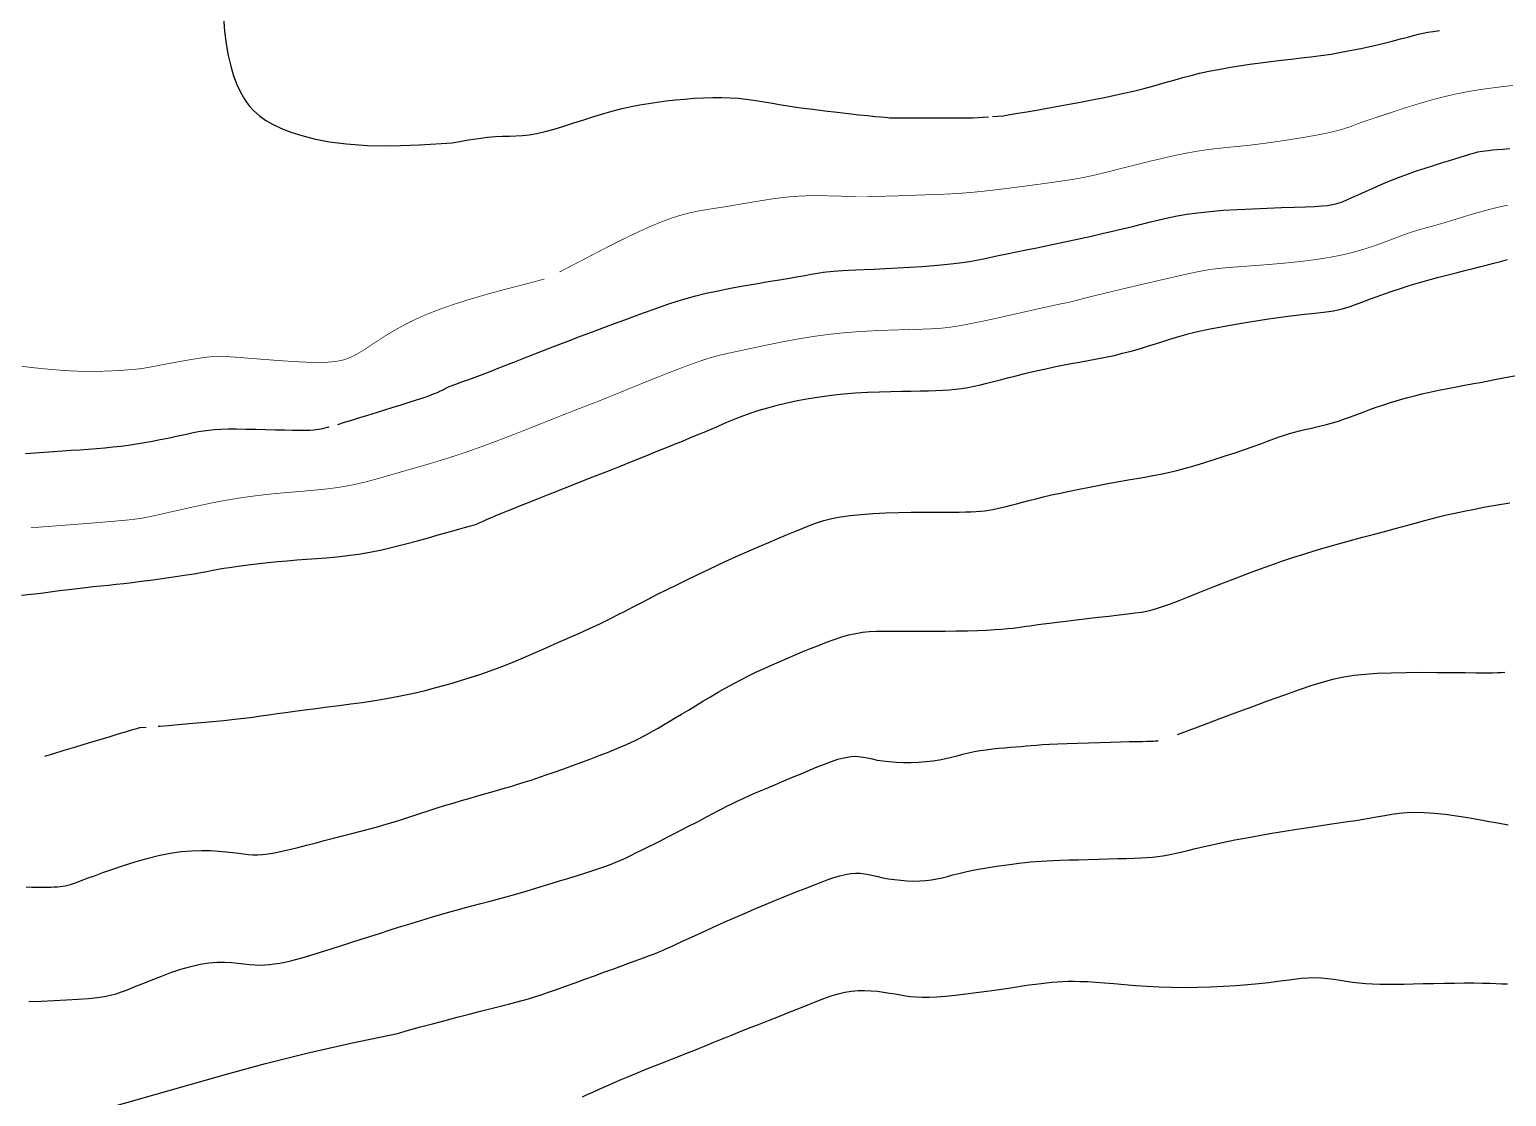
# Model space of a CAD drawing. Header units: millimetres. Extents: x 2235526 to 2245569, y 371981 to 382303.
# Drawn here: x 2243974.1 to 2244313.9, y 378288.2 to 378533.8 of the extents above; entities that cross this region are included whole.
import ezdxf

# ---------------------------------------------------------------- set-up
doc = ezdxf.new("R2010")
doc.units = ezdxf.units.MM
doc.linetypes.add('CONTI', pattern=[0])
for name, color, linetype, transparency in [('189', 10, 'CONTI', 0.7), ('191', 10, 'CONTI', 0.7), ('193', 10, 'CONTI', 0.7), ('195', 10, 'CONTI', 0.7), ('197', 10, 'CONTI', 0.7), ('199', 10, 'CONTI', 0.7), ('200', 10, 'CONTI', 0.7), ('201', 10, 'CONTI', 0.7), ('202', 10, 'CONTI', 0.7), ('203', 10, 'CONTI', 0.7)]:
    doc.layers.add(name, color=color, linetype=linetype, transparency=transparency)

msp = doc.modelspace()

# ---------------------------------------------------------------- linework, layer by layer
at = {"layer": '189', "elevation": 189}
msp.add_lwpolyline([(2244101.31, 378288.13), (2244102.41, 378288.63), (2244103.69, 378289.21), (2244105.13, 378289.86), (2244106.72, 378290.56), (2244108.43, 378291.31), (2244110.24, 378292.09), (2244112.14, 378292.89), (2244114.11, 378293.71), (2244116.11, 378294.52), (2244118.12, 378295.33), (2244120.1, 378296.11), (2244122.01, 378296.86), (2244123.82, 378297.57), (2244125.48, 378298.22), (2244126.96, 378298.81), (2244128.24, 378299.32), (2244129.38, 378299.79), (2244130.45, 378300.23), (2244131.53, 378300.68), (2244132.7, 378301.16), (2244134.03, 378301.7), (2244135.59, 378302.33), (2244137.43, 378303.07), (2244139.52, 378303.89), (2244141.78, 378304.78), (2244144.14, 378305.7), (2244146.52, 378306.64), (2244148.87, 378307.57), (2244151.1, 378308.47), (2244153.16, 378309.3), (2244155.06, 378310.07), (2244156.83, 378310.75), (2244158.51, 378311.34), (2244160.1, 378311.83), (2244161.65, 378312.21), (2244163.18, 378312.47), (2244164.7, 378312.6), (2244166.22, 378312.62), (2244167.72, 378312.55), (2244169.18, 378312.41), (2244170.6, 378312.23), (2244171.96, 378312.01), (2244173.25, 378311.79), (2244174.46, 378311.58), (2244175.64, 378311.39), (2244176.83, 378311.24), (2244178.1, 378311.13), (2244179.48, 378311.07), (2244181.04, 378311.07), (2244182.82, 378311.15), (2244184.86, 378311.31), (2244187.11, 378311.53), (2244189.48, 378311.81), (2244191.91, 378312.12), (2244194.33, 378312.45), (2244196.65, 378312.77), (2244198.82, 378313.09), (2244200.76, 378313.37), (2244202.51, 378313.63), (2244204.08, 378313.86), (2244205.51, 378314.06), (2244206.85, 378314.23), (2244208.1, 378314.38), (2244209.32, 378314.5), (2244210.54, 378314.6), (2244211.77, 378314.67), (2244213.06, 378314.72), (2244214.44, 378314.73), (2244215.93, 378314.7), (2244217.57, 378314.63), (2244219.38, 378314.52), (2244221.4, 378314.36), (2244223.6, 378314.18), (2244225.98, 378313.97), (2244228.51, 378313.77), (2244231.18, 378313.59), (2244233.97, 378313.44), (2244236.86, 378313.35), (2244239.83, 378313.32), (2244242.83, 378313.35), (2244245.84, 378313.43), (2244248.79, 378313.56), (2244251.65, 378313.74), (2244254.36, 378313.95), (2244256.89, 378314.19), (2244259.21, 378314.46), (2244261.31, 378314.73), (2244263.25, 378314.99), (2244265.03, 378315.22), (2244266.7, 378315.4), (2244268.28, 378315.52), (2244269.79, 378315.56), (2244271.27, 378315.51), (2244272.72, 378315.38), (2244274.16, 378315.2), (2244275.6, 378314.98), (2244277.04, 378314.75), (2244278.5, 378314.53), (2244279.98, 378314.35), (2244281.51, 378314.21), (2244283.09, 378314.12), (2244284.74, 378314.07), (2244286.49, 378314.05), (2244288.35, 378314.06), (2244290.33, 378314.08), (2244292.47, 378314.13), (2244294.75, 378314.17), (2244297.14, 378314.22), (2244299.56, 378314.26), (2244301.96, 378314.3), (2244304.27, 378314.32), (2244306.42, 378314.32), (2244308.36, 378314.29), (2244310.04, 378314.25), (2244311.51, 378314.19), (2244312.84, 378314.14), (2244314.11, 378314.13)], dxfattribs=at)
at = {"layer": '191', "elevation": 191}
msp.add_lwpolyline([(2244058.73, 378302.71), (2244061.25, 378303.44), (2244064, 378304.2), (2244066.82, 378304.95), (2244069.68, 378305.71), (2244072.51, 378306.44), (2244075.25, 378307.15), (2244077.86, 378307.82), (2244080.28, 378308.43), (2244082.44, 378308.98), (2244084.31, 378309.46), (2244085.96, 378309.89), (2244087.45, 378310.3), (2244088.87, 378310.71), (2244090.29, 378311.14), (2244091.8, 378311.63), (2244093.48, 378312.19), (2244095.36, 378312.84), (2244097.43, 378313.58), (2244099.62, 378314.36), (2244101.85, 378315.17), (2244104.08, 378315.99), (2244106.24, 378316.78), (2244108.26, 378317.52), (2244110.1, 378318.19), (2244111.75, 378318.79), (2244113.22, 378319.33), (2244114.54, 378319.81), (2244115.7, 378320.24), (2244116.72, 378320.62), (2244117.61, 378320.96), (2244118.39, 378321.27), (2244119.12, 378321.57), (2244119.85, 378321.89), (2244120.66, 378322.25), (2244121.6, 378322.67), (2244122.73, 378323.2), (2244124.13, 378323.84), (2244125.83, 378324.63), (2244127.79, 378325.52), (2244129.95, 378326.51), (2244132.24, 378327.55), (2244134.6, 378328.6), (2244136.97, 378329.65), (2244139.28, 378330.66), (2244141.48, 378331.6), (2244143.57, 378332.48), (2244145.57, 378333.3), (2244147.47, 378334.07), (2244149.3, 378334.81), (2244151.07, 378335.51), (2244152.79, 378336.19), (2244154.46, 378336.85), (2244156.08, 378337.48), (2244157.64, 378338.06), (2244159.13, 378338.57), (2244160.53, 378339), (2244161.85, 378339.33), (2244163.06, 378339.54), (2244164.18, 378339.63), (2244165.21, 378339.6), (2244166.21, 378339.48), (2244167.19, 378339.29), (2244168.2, 378339.06), (2244169.28, 378338.81), (2244170.44, 378338.56), (2244171.73, 378338.33), (2244173.11, 378338.13), (2244174.56, 378337.97), (2244176.04, 378337.86), (2244177.51, 378337.8), (2244178.95, 378337.81), (2244180.33, 378337.89), (2244181.61, 378338.05), (2244182.84, 378338.27), (2244184.04, 378338.55), (2244185.26, 378338.86), (2244186.54, 378339.21), (2244187.91, 378339.56), (2244189.42, 378339.92), (2244191.09, 378340.27), (2244192.87, 378340.61), (2244194.72, 378340.92), (2244196.59, 378341.21), (2244198.42, 378341.48), (2244200.15, 378341.71), (2244201.73, 378341.92), (2244203.13, 378342.08), (2244204.4, 378342.21), (2244205.61, 378342.32), (2244206.83, 378342.4), (2244208.13, 378342.47), (2244209.58, 378342.53), (2244211.25, 378342.59), (2244213.19, 378342.65), (2244215.34, 378342.71), (2244217.62, 378342.77), (2244219.95, 378342.83), (2244222.25, 378342.89), (2244224.45, 378342.95), (2244226.46, 378343), (2244228.22, 378343.05), (2244229.77, 378343.11), (2244231.15, 378343.18), (2244232.43, 378343.28), (2244233.65, 378343.41), (2244234.87, 378343.59), (2244236.14, 378343.81), (2244237.5, 378344.1), (2244238.99, 378344.44), (2244240.61, 378344.83), (2244242.39, 378345.26), (2244244.35, 378345.73), (2244246.5, 378346.22), (2244248.86, 378346.73), (2244251.43, 378347.25), (2244254.18, 378347.77), (2244257.03, 378348.29), (2244259.93, 378348.8), (2244262.82, 378349.28), (2244265.64, 378349.73), (2244268.32, 378350.15), (2244270.83, 378350.53), (2244273.16, 378350.87), (2244275.33, 378351.18), (2244277.35, 378351.47), (2244279.25, 378351.75), (2244281.04, 378352.03), (2244282.73, 378352.32), (2244284.35, 378352.62), (2244285.94, 378352.92), (2244287.54, 378353.19), (2244289.2, 378353.42), (2244290.96, 378353.58), (2244292.87, 378353.65), (2244294.98, 378353.61), (2244297.3, 378353.44), (2244299.8, 378353.17), (2244302.39, 378352.82), (2244305, 378352.41), (2244307.57, 378351.97), (2244310.01, 378351.52), (2244312.27, 378351.1), (2244314.28, 378350.71)], dxfattribs=at)
at = {"layer": '191'}
msp.add_lwpolyline([(2243989.09, 378284.77), (2243995.91, 378286.63), (2244003.22, 378288.71), (2244011.05, 378290.97), (2244019.42, 378293.33), (2244028.35, 378295.75), (2244037.87, 378298.15), (2244047.99, 378300.49), (2244058.73, 378302.71)], dxfattribs=at)
at = {"layer": '193', "elevation": 193}
for points in [[(2244238.21, 378371.55), (2244239.69, 378372.1), (2244241.51, 378372.78), (2244244.4, 378373.86), (2244247.77, 378375.12), (2244251.46, 378376.5), (2244255.32, 378377.92), (2244259.18, 378379.34), (2244262.88, 378380.67), (2244266.26, 378381.86), (2244269.22, 378382.86), (2244271.83, 378383.67), (2244274.22, 378384.32), (2244276.52, 378384.82), (2244278.86, 378385.19), (2244281.37, 378385.46), (2244284.17, 378385.64), (2244287.35, 378385.76), (2244290.81, 378385.82), (2244294.4, 378385.85), (2244297.96, 378385.84), (2244301.35, 378385.81), (2244304.43, 378385.78), (2244307.04, 378385.75), (2244309.14, 378385.74), (2244310.7, 378385.74), (2244311.86, 378385.77), (2244312.75, 378385.83), (2244313.49, 378385.91)], [(2243973.89, 378310.06), (2243976.78, 378310.17), (2243979.72, 378310.3), (2243982.59, 378310.44), (2243985.28, 378310.6), (2243987.65, 378310.78), (2243989.62, 378310.97), (2243991.27, 378311.2), (2243992.68, 378311.48), (2243993.98, 378311.83), (2243995.26, 378312.25), (2243996.63, 378312.77), (2243998.18, 378313.4), (2244000.01, 378314.16), (2244002.06, 378314.99), (2244004.27, 378315.85), (2244006.57, 378316.7), (2244008.9, 378317.48), (2244011.19, 378318.15), (2244013.37, 378318.65), (2244015.39, 378318.97), (2244017.25, 378319.11), (2244018.97, 378319.11), (2244020.56, 378319.03), (2244022.03, 378318.89), (2244023.4, 378318.72), (2244024.68, 378318.58), (2244025.9, 378318.49), (2244027.06, 378318.46), (2244028.19, 378318.49), (2244029.32, 378318.57), (2244030.46, 378318.71), (2244031.64, 378318.9), (2244032.86, 378319.15), (2244034.17, 378319.45), (2244035.55, 378319.81), (2244037.02, 378320.22), (2244038.59, 378320.68), (2244040.26, 378321.18), (2244042.03, 378321.74), (2244043.92, 378322.33), (2244045.93, 378322.97), (2244048.03, 378323.64), (2244050.19, 378324.33), (2244052.4, 378325.04), (2244054.62, 378325.75), (2244056.83, 378326.45), (2244058.99, 378327.14), (2244061.1, 378327.8), (2244063.14, 378328.43), (2244065.12, 378329.04), (2244067.06, 378329.62), (2244068.94, 378330.17), (2244070.78, 378330.7), (2244072.58, 378331.2), (2244074.36, 378331.68), (2244076.13, 378332.14), (2244077.92, 378332.6), (2244079.78, 378333.09), (2244081.72, 378333.6), (2244083.77, 378334.16), (2244085.98, 378334.78), (2244088.35, 378335.47), (2244090.82, 378336.21), (2244093.33, 378336.98), (2244095.81, 378337.74), (2244098.17, 378338.48), (2244100.36, 378339.18), (2244102.3, 378339.79), (2244103.94, 378340.32), (2244105.31, 378340.77), (2244106.48, 378341.17), (2244107.51, 378341.53), (2244108.45, 378341.89), (2244109.36, 378342.26), (2244110.3, 378342.67), (2244111.32, 378343.14), (2244112.43, 378343.67), (2244113.62, 378344.25), (2244114.9, 378344.89), (2244116.26, 378345.58), (2244117.7, 378346.31), (2244119.22, 378347.08), (2244120.82, 378347.9), (2244122.46, 378348.74), (2244124.1, 378349.58), (2244125.73, 378350.42), (2244127.3, 378351.23), (2244128.77, 378352), (2244130.13, 378352.71), (2244131.33, 378353.35), (2244132.44, 378353.94), (2244133.49, 378354.5), (2244134.55, 378355.04), (2244135.67, 378355.6), (2244136.9, 378356.19), (2244138.3, 378356.83), (2244139.9, 378357.54), (2244141.69, 378358.31), (2244143.6, 378359.13), (2244145.59, 378359.97), (2244147.63, 378360.83), (2244149.66, 378361.68), (2244151.64, 378362.51), (2244153.53, 378363.31), (2244155.33, 378364.06), (2244157.01, 378364.74), (2244158.59, 378365.33), (2244160.06, 378365.82), (2244161.42, 378366.19), (2244162.66, 378366.42), (2244163.79, 378366.51), (2244164.83, 378366.47), (2244165.85, 378366.34), (2244166.87, 378366.14), (2244167.94, 378365.9), (2244169.1, 378365.66), (2244170.4, 378365.45), (2244171.86, 378365.28), (2244173.46, 378365.17), (2244175.15, 378365.11), (2244176.88, 378365.11), (2244178.63, 378365.17), (2244180.33, 378365.29), (2244181.95, 378365.47), (2244183.47, 378365.71), (2244184.88, 378366), (2244186.22, 378366.32), (2244187.52, 378366.65), (2244188.8, 378366.98), (2244190.09, 378367.3), (2244191.41, 378367.59), (2244192.78, 378367.83), (2244194.19, 378368.04), (2244195.62, 378368.21), (2244197.04, 378368.36), (2244198.43, 378368.48), (2244199.77, 378368.59), (2244201.04, 378368.7), (2244202.22, 378368.8), (2244203.36, 378368.9), (2244204.53, 378369), (2244205.78, 378369.1), (2244207.18, 378369.2), (2244208.78, 378369.3), (2244210.65, 378369.39), (2244212.83, 378369.48), (2244215.23, 378369.57), (2244217.75, 378369.65), (2244220.31, 378369.72), (2244222.78, 378369.79), (2244225.08, 378369.84), (2244227.1, 378369.89), (2244228.77, 378369.92), (2244230.1, 378369.95), (2244231.16, 378369.97), (2244231.99, 378369.99), (2244232.65, 378370.02), (2244233.17, 378370.06), (2244233.63, 378370.11), (2244233.7, 378370.12), (2244233.77, 378370.13)]]:
    msp.add_lwpolyline(points, dxfattribs=at)
at = {"layer": '195', "elevation": 195}
msp.add_lwpolyline([(2243973.28, 378336.43), (2243974.64, 378336.41), (2243975.9, 378336.4), (2243977.05, 378336.39), (2243978.06, 378336.39), (2243978.96, 378336.4), (2243979.76, 378336.43), (2243980.48, 378336.46), (2243981.13, 378336.52), (2243981.73, 378336.6), (2243982.31, 378336.7), (2243982.87, 378336.84), (2243983.48, 378337.01), (2243984.17, 378337.25), (2243985.02, 378337.55), (2243986.07, 378337.94), (2243987.38, 378338.43), (2243989, 378339.03), (2243990.97, 378339.75), (2243993.23, 378340.55), (2243995.71, 378341.38), (2243998.35, 378342.21), (2244001.06, 378342.99), (2244003.78, 378343.67), (2244006.44, 378344.21), (2244008.98, 378344.57), (2244011.37, 378344.77), (2244013.61, 378344.84), (2244015.69, 378344.81), (2244017.59, 378344.7), (2244019.31, 378344.55), (2244020.83, 378344.37), (2244022.16, 378344.2), (2244023.34, 378344.05), (2244024.43, 378343.93), (2244025.48, 378343.86), (2244026.56, 378343.85), (2244027.72, 378343.91), (2244029.01, 378344.07), (2244030.48, 378344.31), (2244032.12, 378344.65), (2244033.9, 378345.05), (2244035.8, 378345.52), (2244037.78, 378346.02), (2244039.83, 378346.55), (2244041.91, 378347.09), (2244044.01, 378347.63), (2244046.12, 378348.18), (2244048.21, 378348.72), (2244050.29, 378349.27), (2244052.35, 378349.82), (2244054.37, 378350.38), (2244056.35, 378350.96), (2244058.29, 378351.54), (2244060.18, 378352.14), (2244062.05, 378352.74), (2244063.91, 378353.35), (2244065.78, 378353.95), (2244067.66, 378354.56), (2244069.57, 378355.16), (2244071.53, 378355.75), (2244073.5, 378356.33), (2244075.48, 378356.91), (2244077.45, 378357.47), (2244079.38, 378358.02), (2244081.26, 378358.55), (2244083.07, 378359.07), (2244084.79, 378359.58), (2244086.46, 378360.09), (2244088.09, 378360.6), (2244089.73, 378361.13), (2244091.41, 378361.69), (2244093.16, 378362.29), (2244095.01, 378362.94), (2244096.98, 378363.65), (2244099.04, 378364.39), (2244101.12, 378365.17), (2244103.19, 378365.94), (2244105.17, 378366.7), (2244107.03, 378367.42), (2244108.7, 378368.09), (2244110.16, 378368.69), (2244111.43, 378369.23), (2244112.55, 378369.73), (2244113.57, 378370.21), (2244114.54, 378370.7), (2244115.5, 378371.21), (2244116.5, 378371.76), (2244117.56, 378372.36), (2244118.71, 378373.02), (2244119.94, 378373.74), (2244121.25, 378374.52), (2244122.64, 378375.35), (2244124.11, 378376.23), (2244125.67, 378377.17), (2244127.3, 378378.16), (2244129, 378379.18), (2244130.74, 378380.22), (2244132.52, 378381.26), (2244134.32, 378382.29), (2244136.12, 378383.29), (2244137.89, 378384.23), (2244139.65, 378385.12), (2244141.37, 378385.95), (2244143.09, 378386.74), (2244144.81, 378387.51), (2244146.54, 378388.26), (2244148.29, 378389), (2244150.07, 378389.76), (2244151.89, 378390.53), (2244153.74, 378391.3), (2244155.59, 378392.05), (2244157.42, 378392.77), (2244159.22, 378393.42), (2244160.96, 378393.99), (2244162.62, 378394.46), (2244164.2, 378394.81), (2244165.74, 378395.06), (2244167.28, 378395.22), (2244168.88, 378395.31), (2244170.59, 378395.35), (2244172.47, 378395.35), (2244174.56, 378395.34), (2244176.89, 378395.34), (2244179.42, 378395.33), (2244182.05, 378395.33), (2244184.73, 378395.35), (2244187.36, 378395.38), (2244189.88, 378395.42), (2244192.21, 378395.48), (2244194.28, 378395.57), (2244196.11, 378395.67), (2244197.72, 378395.78), (2244199.14, 378395.91), (2244200.39, 378396.04), (2244201.49, 378396.18), (2244202.47, 378396.31), (2244203.37, 378396.44), (2244204.24, 378396.57), (2244205.15, 378396.7), (2244206.16, 378396.85), (2244207.35, 378397.01), (2244208.78, 378397.2), (2244210.51, 378397.41), (2244212.58, 378397.66), (2244214.92, 378397.94), (2244217.41, 378398.22), (2244219.96, 378398.51), (2244222.44, 378398.8), (2244224.76, 378399.07), (2244226.8, 378399.31), (2244228.5, 378399.52), (2244229.92, 378399.73), (2244231.18, 378399.95), (2244232.37, 378400.23), (2244233.6, 378400.59), (2244234.99, 378401.05), (2244236.63, 378401.65), (2244238.61, 378402.41), (2244240.88, 378403.31), (2244243.38, 378404.3), (2244246.05, 378405.36), (2244248.81, 378406.45), (2244251.61, 378407.54), (2244254.37, 378408.59), (2244257.05, 378409.59), (2244259.65, 378410.53), (2244262.2, 378411.42), (2244264.74, 378412.27), (2244267.29, 378413.08), (2244269.87, 378413.88), (2244272.52, 378414.66), (2244275.26, 378415.44), (2244278.03, 378416.2), (2244280.8, 378416.95), (2244283.52, 378417.67), (2244286.14, 378418.36), (2244288.61, 378419.01), (2244290.87, 378419.62), (2244292.91, 378420.18), (2244294.78, 378420.69), (2244296.54, 378421.17), (2244298.29, 378421.63), (2244300.09, 378422.08), (2244302.01, 378422.53), (2244304.14, 378422.98), (2244306.52, 378423.45), (2244309.11, 378423.92), (2244311.84, 378424.39), (2244314.64, 378424.85)], dxfattribs=at)
at = {"layer": '197', "elevation": 197}
for points in [[(2244003.66, 378373.43), (2244004.12, 378373.46), (2244006.04, 378373.62), (2244008.3, 378373.81), (2244010.81, 378374.03), (2244013.46, 378374.27), (2244016.15, 378374.53), (2244018.77, 378374.79), (2244021.23, 378375.05), (2244023.44, 378375.31), (2244025.45, 378375.56), (2244027.33, 378375.81), (2244029.17, 378376.07), (2244031.03, 378376.33), (2244032.99, 378376.6), (2244035.11, 378376.89), (2244037.46, 378377.2), (2244039.99, 378377.53), (2244042.63, 378377.87), (2244045.33, 378378.21), (2244048.01, 378378.57), (2244050.62, 378378.93), (2244053.08, 378379.3), (2244055.36, 378379.66), (2244057.47, 378380.03), (2244059.45, 378380.41), (2244061.36, 378380.81), (2244063.23, 378381.24), (2244065.1, 378381.7), (2244067.02, 378382.19), (2244069.02, 378382.73), (2244071.1, 378383.31), (2244073.24, 378383.95), (2244075.45, 378384.64), (2244077.72, 378385.38), (2244080.03, 378386.19), (2244082.38, 378387.06), (2244084.75, 378387.99), (2244087.12, 378388.96), (2244089.44, 378389.95), (2244091.69, 378390.93), (2244093.83, 378391.88), (2244095.81, 378392.77), (2244097.6, 378393.57), (2244099.19, 378394.28), (2244100.6, 378394.9), (2244101.89, 378395.47), (2244103.09, 378396.01), (2244104.27, 378396.55), (2244105.46, 378397.11), (2244106.71, 378397.72), (2244108.07, 378398.4), (2244109.54, 378399.15), (2244111.12, 378399.96), (2244112.82, 378400.84), (2244114.63, 378401.78), (2244116.56, 378402.77), (2244118.6, 378403.81), (2244120.76, 378404.9), (2244123.01, 378406.02), (2244125.33, 378407.16), (2244127.71, 378408.32), (2244130.12, 378409.47), (2244132.55, 378410.61), (2244134.96, 378411.72), (2244137.35, 378412.79), (2244139.69, 378413.83), (2244141.97, 378414.82), (2244144.17, 378415.76), (2244146.27, 378416.65), (2244148.27, 378417.49), (2244150.13, 378418.27), (2244151.86, 378419), (2244153.51, 378419.66), (2244155.15, 378420.26), (2244156.85, 378420.79), (2244158.66, 378421.26), (2244160.66, 378421.65), (2244162.91, 378421.97), (2244165.46, 378422.22), (2244168.22, 378422.41), (2244171.13, 378422.54), (2244174.07, 378422.63), (2244176.96, 378422.69), (2244179.7, 378422.72), (2244182.21, 378422.73), (2244184.41, 378422.74), (2244186.32, 378422.75), (2244187.97, 378422.76), (2244189.42, 378422.79), (2244190.69, 378422.82), (2244191.82, 378422.88), (2244192.87, 378422.95), (2244193.85, 378423.06), (2244194.81, 378423.18), (2244195.76, 378423.34), (2244196.72, 378423.53), (2244197.72, 378423.76), (2244198.78, 378424.01), (2244199.92, 378424.31), (2244201.17, 378424.64), (2244202.54, 378425), (2244204.02, 378425.39), (2244205.62, 378425.8), (2244207.36, 378426.23), (2244209.23, 378426.68), (2244211.23, 378427.13), (2244213.38, 378427.59), (2244215.62, 378428.05), (2244217.93, 378428.5), (2244220.25, 378428.94), (2244222.55, 378429.37), (2244224.77, 378429.77), (2244226.89, 378430.14), (2244228.86, 378430.48), (2244230.73, 378430.81), (2244232.54, 378431.14), (2244234.33, 378431.5), (2244236.15, 378431.89), (2244238.04, 378432.34), (2244240.06, 378432.87), (2244242.24, 378433.48), (2244244.52, 378434.17), (2244246.86, 378434.9), (2244249.2, 378435.66), (2244251.48, 378436.42), (2244253.64, 378437.16), (2244255.62, 378437.86), (2244257.38, 378438.49), (2244258.95, 378439.06), (2244260.35, 378439.57), (2244261.64, 378440.03), (2244262.84, 378440.44), (2244263.99, 378440.81), (2244265.13, 378441.14), (2244266.29, 378441.44), (2244267.48, 378441.72), (2244268.7, 378441.99), (2244269.94, 378442.27), (2244271.22, 378442.57), (2244272.52, 378442.9), (2244273.85, 378443.27), (2244275.22, 378443.7), (2244276.61, 378444.18), (2244278.03, 378444.69), (2244279.48, 378445.23), (2244280.94, 378445.78), (2244282.43, 378446.33), (2244283.93, 378446.87), (2244285.45, 378447.38), (2244286.98, 378447.88), (2244288.51, 378448.34), (2244290.03, 378448.79), (2244291.53, 378449.2), (2244293.01, 378449.59), (2244294.46, 378449.94), (2244295.87, 378450.27), (2244297.29, 378450.57), (2244298.76, 378450.87), (2244300.31, 378451.18), (2244302, 378451.5), (2244303.87, 378451.85), (2244305.95, 378452.24), (2244308.29, 378452.68), (2244310.86, 378453.18), (2244313.62, 378453.72), (2244316.56, 378454.3)], [(2243977.57, 378366.57), (2243979.65, 378367.19), (2243982.07, 378367.91), (2243984.7, 378368.7), (2243987.4, 378369.51), (2243990.02, 378370.3), (2243992.43, 378371.03), (2243994.5, 378371.65), (2243996.13, 378372.15), (2243997.34, 378372.52), (2243998.19, 378372.78), (2243998.76, 378372.95), (2243999.12, 378373.05), (2243999.34, 378373.1), (2243999.49, 378373.13), (2244000.89, 378373.23)]]:
    msp.add_lwpolyline(points, dxfattribs=at)
at = {"layer": '199', "elevation": 199}
msp.add_lwpolyline([(2243972.26, 378403.59), (2243974.46, 378403.84), (2243976.67, 378404.11), (2243978.86, 378404.38), (2243981.01, 378404.66), (2243983.1, 378404.92), (2243985.08, 378405.16), (2243986.96, 378405.38), (2243988.75, 378405.58), (2243990.5, 378405.76), (2243992.23, 378405.94), (2243993.99, 378406.13), (2243995.81, 378406.33), (2243997.73, 378406.56), (2243999.76, 378406.81), (2244001.88, 378407.08), (2244004.03, 378407.37), (2244006.16, 378407.67), (2244008.22, 378407.98), (2244010.16, 378408.28), (2244011.94, 378408.56), (2244013.51, 378408.84), (2244014.91, 378409.09), (2244016.22, 378409.34), (2244017.48, 378409.57), (2244018.75, 378409.8), (2244020.09, 378410.02), (2244021.56, 378410.25), (2244023.2, 378410.47), (2244025, 378410.7), (2244026.94, 378410.92), (2244029, 378411.14), (2244031.13, 378411.34), (2244033.33, 378411.54), (2244035.57, 378411.71), (2244037.82, 378411.88), (2244040.09, 378412.04), (2244042.41, 378412.22), (2244044.78, 378412.44), (2244047.22, 378412.72), (2244049.75, 378413.08), (2244052.38, 378413.53), (2244055.11, 378414.08), (2244057.89, 378414.72), (2244060.65, 378415.41), (2244063.32, 378416.12), (2244065.84, 378416.82), (2244068.12, 378417.47), (2244070.11, 378418.04), (2244071.76, 378418.5), (2244073.09, 378418.87), (2244074.15, 378419.17), (2244074.99, 378419.4), (2244075.65, 378419.59), (2244076.19, 378419.76), (2244076.66, 378419.91), (2244077.08, 378420.07), (2244077.5, 378420.23), (2244077.91, 378420.41), (2244078.33, 378420.6), (2244078.77, 378420.8), (2244079.25, 378421.02), (2244079.79, 378421.26), (2244080.39, 378421.53), (2244081.08, 378421.82), (2244081.9, 378422.17), (2244082.88, 378422.57), (2244084.03, 378423.04), (2244085.4, 378423.59), (2244087.01, 378424.23), (2244088.88, 378424.97), (2244090.97, 378425.8), (2244093.24, 378426.69), (2244095.64, 378427.64), (2244098.11, 378428.61), (2244100.62, 378429.6), (2244103.1, 378430.59), (2244105.53, 378431.56), (2244107.89, 378432.5), (2244110.18, 378433.42), (2244112.41, 378434.32), (2244114.56, 378435.19), (2244116.65, 378436.02), (2244118.67, 378436.83), (2244120.61, 378437.61), (2244122.49, 378438.37), (2244124.3, 378439.09), (2244126.04, 378439.8), (2244127.71, 378440.49), (2244129.33, 378441.16), (2244130.88, 378441.82), (2244132.37, 378442.47), (2244133.84, 378443.11), (2244135.32, 378443.74), (2244136.83, 378444.36), (2244138.42, 378444.98), (2244140.11, 378445.58), (2244141.94, 378446.19), (2244143.93, 378446.78), (2244146.07, 378447.35), (2244148.36, 378447.91), (2244150.77, 378448.42), (2244153.29, 378448.89), (2244155.91, 378449.31), (2244158.61, 378449.66), (2244161.37, 378449.94), (2244164.15, 378450.16), (2244166.92, 378450.32), (2244169.62, 378450.44), (2244172.23, 378450.52), (2244174.69, 378450.58), (2244176.96, 378450.62), (2244179.02, 378450.65), (2244180.89, 378450.68), (2244182.59, 378450.73), (2244184.18, 378450.79), (2244185.67, 378450.89), (2244187.11, 378451.02), (2244188.52, 378451.2), (2244189.95, 378451.44), (2244191.39, 378451.72), (2244192.86, 378452.05), (2244194.35, 378452.42), (2244195.89, 378452.81), (2244197.47, 378453.22), (2244199.09, 378453.64), (2244200.77, 378454.07), (2244202.5, 378454.5), (2244204.28, 378454.93), (2244206.1, 378455.35), (2244207.95, 378455.76), (2244209.84, 378456.17), (2244211.76, 378456.55), (2244213.71, 378456.92), (2244215.67, 378457.28), (2244217.65, 378457.65), (2244219.64, 378458.02), (2244221.62, 378458.41), (2244223.61, 378458.83), (2244225.58, 378459.3), (2244227.53, 378459.8), (2244229.45, 378460.35), (2244231.32, 378460.91), (2244233.13, 378461.47), (2244234.85, 378462.01), (2244236.46, 378462.53), (2244237.96, 378463), (2244239.33, 378463.41), (2244240.62, 378463.78), (2244241.89, 378464.11), (2244243.19, 378464.42), (2244244.59, 378464.72), (2244246.13, 378465.02), (2244247.88, 378465.35), (2244249.87, 378465.71), (2244252.06, 378466.08), (2244254.38, 378466.47), (2244256.76, 378466.85), (2244259.14, 378467.21), (2244261.45, 378467.55), (2244263.62, 378467.84), (2244265.61, 378468.09), (2244267.41, 378468.3), (2244269.04, 378468.48), (2244270.51, 378468.63), (2244271.84, 378468.78), (2244273.04, 378468.94), (2244274.13, 378469.11), (2244275.13, 378469.3), (2244276.06, 378469.53), (2244276.98, 378469.79), (2244277.92, 378470.09), (2244278.91, 378470.44), (2244279.99, 378470.84), (2244281.21, 378471.3), (2244282.59, 378471.81), (2244284.13, 378472.37), (2244285.81, 378472.97), (2244287.62, 378473.6), (2244289.54, 378474.24), (2244291.55, 378474.88), (2244293.65, 378475.52), (2244295.81, 378476.13), (2244298, 378476.72), (2244300.17, 378477.29), (2244302.3, 378477.83), (2244304.34, 378478.34), (2244306.25, 378478.82), (2244308, 378479.27), (2244309.57, 378479.69), (2244311.03, 378480.08), (2244312.51, 378480.47), (2244314.11, 378480.86)], dxfattribs=at)
at = {"layer": '200', "const_width": 0.15, "elevation": 200}
msp.add_lwpolyline([(2243974.38, 378419.14), (2243975.41, 378419.21), (2243976.62, 378419.3), (2243978.79, 378419.46), (2243981.28, 378419.65), (2243983.96, 378419.86), (2243986.7, 378420.07), (2243989.38, 378420.29), (2243991.88, 378420.5), (2243994.07, 378420.69), (2243995.87, 378420.85), (2243997.34, 378420.99), (2243998.58, 378421.14), (2243999.7, 378421.3), (2244000.81, 378421.5), (2244002.02, 378421.74), (2244003.41, 378422.05), (2244005.09, 378422.43), (2244007, 378422.87), (2244009.11, 378423.34), (2244011.34, 378423.84), (2244013.64, 378424.34), (2244015.96, 378424.83), (2244018.24, 378425.27), (2244020.44, 378425.66), (2244022.55, 378426), (2244024.6, 378426.3), (2244026.61, 378426.56), (2244028.6, 378426.79), (2244030.58, 378427), (2244032.58, 378427.18), (2244034.6, 378427.35), (2244036.64, 378427.52), (2244038.69, 378427.7), (2244040.71, 378427.89), (2244042.7, 378428.1), (2244044.65, 378428.35), (2244046.52, 378428.64), (2244048.32, 378428.98), (2244050.06, 378429.36), (2244051.77, 378429.78), (2244053.48, 378430.24), (2244055.21, 378430.73), (2244057, 378431.25), (2244058.87, 378431.79), (2244060.84, 378432.36), (2244062.93, 378432.95), (2244065.13, 378433.58), (2244067.47, 378434.28), (2244069.93, 378435.04), (2244072.54, 378435.88), (2244075.28, 378436.81), (2244078.17, 378437.84), (2244081.13, 378438.94), (2244084.1, 378440.07), (2244087.01, 378441.2), (2244089.78, 378442.3), (2244092.35, 378443.32), (2244094.64, 378444.24), (2244096.61, 378445.02), (2244098.26, 378445.67), (2244099.65, 378446.22), (2244100.82, 378446.67), (2244101.79, 378447.05), (2244102.63, 378447.37), (2244103.36, 378447.65), (2244104.02, 378447.9), (2244104.65, 378448.15), (2244105.27, 378448.39), (2244105.93, 378448.65), (2244106.64, 378448.94), (2244107.45, 378449.27), (2244108.37, 378449.64), (2244109.44, 378450.08), (2244110.64, 378450.57), (2244111.96, 378451.12), (2244113.4, 378451.7), (2244114.93, 378452.33), (2244116.54, 378452.98), (2244118.22, 378453.65), (2244119.96, 378454.34), (2244121.71, 378455.03), (2244123.45, 378455.71), (2244125.16, 378456.35), (2244126.79, 378456.95), (2244128.32, 378457.49), (2244129.72, 378457.96), (2244130.97, 378458.35), (2244132.13, 378458.67), (2244133.26, 378458.95), (2244134.44, 378459.22), (2244135.74, 378459.5), (2244137.22, 378459.81), (2244138.96, 378460.18), (2244141.01, 378460.62), (2244143.35, 378461.13), (2244145.93, 378461.66), (2244148.71, 378462.2), (2244151.66, 378462.73), (2244154.72, 378463.22), (2244157.85, 378463.64), (2244161.02, 378463.98), (2244164.17, 378464.24), (2244167.24, 378464.43), (2244170.19, 378464.57), (2244172.95, 378464.67), (2244175.49, 378464.74), (2244177.73, 378464.8), (2244179.66, 378464.86), (2244181.33, 378464.92), (2244182.81, 378465), (2244184.19, 378465.11), (2244185.54, 378465.26), (2244186.94, 378465.46), (2244188.48, 378465.72), (2244190.2, 378466.04), (2244192.08, 378466.42), (2244194.06, 378466.83), (2244196.09, 378467.27), (2244198.12, 378467.72), (2244200.08, 378468.17), (2244201.94, 378468.59), (2244203.63, 378468.97), (2244205.17, 378469.32), (2244206.55, 378469.63), (2244207.78, 378469.9), (2244208.87, 378470.14), (2244209.82, 378470.35), (2244210.64, 378470.53), (2244211.33, 378470.67), (2244211.91, 378470.78), (2244212.41, 378470.88), (2244212.82, 378470.96), (2244213.18, 378471.03), (2244213.5, 378471.1), (2244213.8, 378471.17), (2244214.1, 378471.25), (2244214.48, 378471.35), (2244215, 378471.5), (2244215.74, 378471.7), (2244216.79, 378471.97), (2244218.2, 378472.33), (2244220.06, 378472.79), (2244222.41, 378473.36), (2244225.14, 378474.01), (2244228.11, 378474.71), (2244231.17, 378475.43), (2244234.18, 378476.13), (2244237.01, 378476.78), (2244239.5, 378477.35), (2244241.56, 378477.8), (2244243.28, 378478.16), (2244244.79, 378478.44), (2244246.24, 378478.66), (2244247.75, 378478.84), (2244249.47, 378479), (2244251.52, 378479.17), (2244254.01, 378479.35), (2244256.87, 378479.56), (2244259.98, 378479.81), (2244263.25, 378480.1), (2244266.56, 378480.44), (2244269.81, 378480.85), (2244272.89, 378481.33), (2244275.71, 378481.87), (2244278.26, 378482.47), (2244280.57, 378483.11), (2244282.63, 378483.75), (2244284.46, 378484.38), (2244286.07, 378484.98), (2244287.47, 378485.52), (2244288.69, 378485.98), (2244289.74, 378486.38), (2244290.66, 378486.72), (2244291.48, 378487.01), (2244292.22, 378487.26), (2244292.93, 378487.48), (2244293.63, 378487.69), (2244294.35, 378487.9), (2244295.11, 378488.11), (2244295.93, 378488.33), (2244296.83, 378488.57), (2244297.83, 378488.85), (2244298.94, 378489.17), (2244300.19, 378489.54), (2244301.58, 378489.97), (2244303.11, 378490.44), (2244304.76, 378490.95), (2244306.52, 378491.47), (2244308.35, 378491.99), (2244310.26, 378492.5), (2244312.22, 378492.98), (2244314.22, 378493.42)], dxfattribs=at)
at = {"layer": '201', "elevation": 201}
for points in [[(2244045, 378442.94), (2244046.56, 378443.41), (2244048.26, 378443.93), (2244050.05, 378444.49), (2244051.94, 378445.09), (2244053.89, 378445.69), (2244055.8, 378446.29), (2244057.73, 378446.88), (2244059.61, 378447.46), (2244061.41, 378448.02), (2244063.1, 378448.55), (2244064.62, 378449.05), (2244065.94, 378449.51), (2244067.03, 378449.93), (2244067.91, 378450.3), (2244068.63, 378450.63), (2244069.22, 378450.92), (2244069.72, 378451.18), (2244070.18, 378451.42), (2244070.63, 378451.63), (2244071.12, 378451.83), (2244071.69, 378452.04), (2244072.4, 378452.3), (2244073.32, 378452.62), (2244074.49, 378453.03), (2244075.98, 378453.57), (2244077.83, 378454.27), (2244080.08, 378455.13), (2244082.68, 378456.15), (2244085.54, 378457.27), (2244088.57, 378458.46), (2244091.7, 378459.69), (2244094.83, 378460.92), (2244097.9, 378462.1), (2244100.82, 378463.22), (2244103.59, 378464.27), (2244106.22, 378465.25), (2244108.71, 378466.17), (2244111.06, 378467.03), (2244113.27, 378467.85), (2244115.36, 378468.61), (2244117.34, 378469.34), (2244119.25, 378470.03), (2244121.15, 378470.69), (2244123.1, 378471.32), (2244125.16, 378471.94), (2244127.37, 378472.53), (2244129.8, 378473.12), (2244132.49, 378473.7), (2244135.35, 378474.26), (2244138.29, 378474.8), (2244141.22, 378475.32), (2244144.04, 378475.8), (2244146.66, 378476.24), (2244148.97, 378476.63), (2244150.92, 378476.97), (2244152.52, 378477.25), (2244153.84, 378477.49), (2244154.94, 378477.69), (2244155.87, 378477.85), (2244156.7, 378477.98), (2244157.47, 378478.08), (2244158.26, 378478.17), (2244159.1, 378478.23), (2244160.06, 378478.29), (2244161.19, 378478.35), (2244162.54, 378478.41), (2244164.17, 378478.48), (2244166.13, 378478.57), (2244168.44, 378478.68), (2244171.04, 378478.81), (2244173.81, 378478.96), (2244176.66, 378479.13), (2244179.48, 378479.31), (2244182.17, 378479.52), (2244184.63, 378479.73), (2244186.78, 378479.96), (2244188.67, 378480.21), (2244190.38, 378480.47), (2244191.99, 378480.76), (2244193.58, 378481.07), (2244195.23, 378481.41), (2244197, 378481.79), (2244198.98, 378482.19), (2244201.13, 378482.63), (2244203.42, 378483.1), (2244205.83, 378483.59), (2244208.31, 378484.1), (2244210.85, 378484.63), (2244213.4, 378485.18), (2244215.93, 378485.73), (2244218.42, 378486.29), (2244220.87, 378486.85), (2244223.27, 378487.41), (2244225.59, 378487.96), (2244227.82, 378488.5), (2244229.96, 378489.03), (2244232, 378489.54), (2244233.99, 378490.03), (2244236.01, 378490.49), (2244238.11, 378490.92), (2244240.37, 378491.31), (2244242.86, 378491.66), (2244245.63, 378491.97), (2244248.73, 378492.22), (2244252.05, 378492.43), (2244255.48, 378492.6), (2244258.88, 378492.73), (2244262.14, 378492.85), (2244265.11, 378492.95), (2244267.69, 378493.03), (2244269.77, 378493.12), (2244271.42, 378493.22), (2244272.76, 378493.35), (2244273.89, 378493.54), (2244274.9, 378493.79), (2244275.91, 378494.13), (2244277.02, 378494.58), (2244278.32, 378495.14), (2244279.8, 378495.8), (2244281.43, 378496.54), (2244283.2, 378497.33), (2244285.08, 378498.15), (2244287.04, 378498.98), (2244289.07, 378499.79), (2244291.13, 378500.55), (2244293.18, 378501.28), (2244295.19, 378501.95), (2244297.12, 378502.57), (2244298.93, 378503.13), (2244300.57, 378503.64), (2244302, 378504.07), (2244303.21, 378504.44), (2244304.21, 378504.76), (2244305.03, 378505.01), (2244305.72, 378505.22), (2244306.32, 378505.4), (2244306.84, 378505.54), (2244307.34, 378505.66), (2244307.85, 378505.76), (2244308.4, 378505.85), (2244309.03, 378505.93), (2244309.79, 378506.02), (2244310.69, 378506.11), (2244311.79, 378506.21), (2244313.11, 378506.33), (2244314.69, 378506.47)], [(2243973.13, 378436.26), (2243975.3, 378436.41), (2243977.45, 378436.55), (2243979.56, 378436.69), (2243981.64, 378436.83), (2243983.67, 378436.97), (2243985.66, 378437.1), (2243987.6, 378437.24), (2243989.5, 378437.39), (2243991.37, 378437.55), (2243993.21, 378437.73), (2243995.05, 378437.93), (2243996.87, 378438.16), (2243998.7, 378438.43), (2244000.53, 378438.74), (2244002.36, 378439.07), (2244004.14, 378439.42), (2244005.87, 378439.78), (2244007.52, 378440.14), (2244009.06, 378440.47), (2244010.48, 378440.78), (2244011.76, 378441.05), (2244012.95, 378441.29), (2244014.11, 378441.48), (2244015.32, 378441.64), (2244016.62, 378441.76), (2244018.08, 378441.84), (2244019.76, 378441.88), (2244021.71, 378441.89), (2244023.86, 378441.87), (2244026.12, 378441.83), (2244028.41, 378441.77), (2244030.64, 378441.71), (2244032.72, 378441.65), (2244034.57, 378441.61), (2244036.13, 378441.58), (2244037.43, 378441.58), (2244038.55, 378441.61), (2244039.57, 378441.69), (2244040.54, 378441.82), (2244041.54, 378442.02), (2244042.63, 378442.28), (2244042.81, 378442.32), (2244042.99, 378442.37)]]:
    msp.add_lwpolyline(points, dxfattribs=at)
at = {"layer": '202', "const_width": 0.15, "elevation": 202}
for points in [[(2244096.01, 378478.01), (2244097.4, 378478.73), (2244099.2, 378479.67), (2244101.5, 378480.87), (2244104.17, 378482.27), (2244107.1, 378483.79), (2244110.18, 378485.34), (2244113.3, 378486.85), (2244116.33, 378488.25), (2244119.16, 378489.45), (2244121.71, 378490.4), (2244124, 378491.12), (2244126.11, 378491.67), (2244128.09, 378492.08), (2244130.01, 378492.41), (2244131.94, 378492.71), (2244133.93, 378493.01), (2244136.03, 378493.36), (2244138.24, 378493.74), (2244140.51, 378494.13), (2244142.82, 378494.51), (2244145.13, 378494.87), (2244147.42, 378495.17), (2244149.66, 378495.39), (2244151.81, 378495.53), (2244153.9, 378495.59), (2244155.96, 378495.59), (2244158.01, 378495.55), (2244160.07, 378495.5), (2244162.17, 378495.44), (2244164.33, 378495.4), (2244166.58, 378495.4), (2244168.88, 378495.43), (2244171.2, 378495.48), (2244173.49, 378495.54), (2244175.72, 378495.62), (2244177.85, 378495.7), (2244179.84, 378495.77), (2244181.68, 378495.83), (2244183.41, 378495.89), (2244185.1, 378495.96), (2244186.82, 378496.05), (2244188.64, 378496.17), (2244190.63, 378496.33), (2244192.85, 378496.54), (2244195.34, 378496.82), (2244198.03, 378497.14), (2244200.8, 378497.49), (2244203.55, 378497.85), (2244206.16, 378498.2), (2244208.52, 378498.53), (2244210.53, 378498.82), (2244212.11, 378499.04), (2244213.29, 378499.22), (2244214.15, 378499.35), (2244214.76, 378499.45), (2244215.2, 378499.52), (2244215.53, 378499.58), (2244215.83, 378499.64), (2244216.17, 378499.7), (2244216.6, 378499.78), (2244217.19, 378499.9), (2244217.98, 378500.07), (2244219.04, 378500.31), (2244220.41, 378500.64), (2244222.15, 378501.07), (2244224.29, 378501.61), (2244226.75, 378502.24), (2244229.44, 378502.91), (2244232.24, 378503.6), (2244235.07, 378504.27), (2244237.81, 378504.89), (2244240.36, 378505.41), (2244242.66, 378505.82), (2244244.75, 378506.14), (2244246.71, 378506.38), (2244248.61, 378506.59), (2244250.53, 378506.78), (2244252.56, 378506.98), (2244254.77, 378507.21), (2244257.21, 378507.51), (2244259.81, 378507.86), (2244262.5, 378508.25), (2244265.17, 378508.67), (2244267.74, 378509.09), (2244270.11, 378509.52), (2244272.21, 378509.93), (2244273.95, 378510.31), (2244275.38, 378510.67), (2244276.54, 378511.01), (2244277.5, 378511.32), (2244278.3, 378511.61), (2244279, 378511.89), (2244279.66, 378512.15), (2244280.33, 378512.4), (2244281.05, 378512.65), (2244281.84, 378512.92), (2244282.75, 378513.22), (2244283.82, 378513.56), (2244285.06, 378513.97), (2244286.53, 378514.46), (2244288.25, 378515.03), (2244290.18, 378515.66), (2244292.31, 378516.34), (2244294.61, 378517.04), (2244297.03, 378517.73), (2244299.56, 378518.38), (2244302.15, 378518.98), (2244304.78, 378519.5), (2244307.44, 378519.95), (2244310.11, 378520.33), (2244312.77, 378520.67), (2244315.41, 378520.97)], [(2243972.3, 378456.3), (2243974.65, 378456.02), (2243976.96, 378455.78), (2243979.2, 378455.56), (2243981.4, 378455.39), (2243983.55, 378455.25), (2243985.65, 378455.17), (2243987.71, 378455.14), (2243989.7, 378455.15), (2243991.59, 378455.2), (2243993.34, 378455.27), (2243994.94, 378455.36), (2243996.34, 378455.45), (2243997.52, 378455.55), (2243998.46, 378455.63), (2243999.23, 378455.71), (2243999.89, 378455.79), (2244000.53, 378455.89), (2244001.22, 378456.01), (2244002.03, 378456.16), (2244003.04, 378456.36), (2244004.3, 378456.6), (2244005.76, 378456.88), (2244007.36, 378457.17), (2244009.01, 378457.47), (2244010.65, 378457.76), (2244012.22, 378458.02), (2244013.63, 378458.24), (2244014.84, 378458.41), (2244015.9, 378458.52), (2244016.89, 378458.58), (2244017.9, 378458.59), (2244018.99, 378458.56), (2244020.24, 378458.49), (2244021.73, 378458.39), (2244023.51, 378458.25), (2244025.53, 378458.09), (2244027.71, 378457.92), (2244029.96, 378457.74), (2244032.2, 378457.58), (2244034.35, 378457.43), (2244036.34, 378457.32), (2244038.1, 378457.24), (2244039.63, 378457.2), (2244040.97, 378457.2), (2244042.14, 378457.22), (2244043.18, 378457.29), (2244044.1, 378457.38), (2244044.94, 378457.5), (2244045.73, 378457.64), (2244046.5, 378457.84), (2244047.28, 378458.1), (2244048.11, 378458.45), (2244049.02, 378458.91), (2244050.06, 378459.5), (2244051.25, 378460.24), (2244052.62, 378461.15), (2244054.21, 378462.2), (2244056.01, 378463.36), (2244058.06, 378464.59), (2244060.36, 378465.86), (2244062.93, 378467.15), (2244065.79, 378468.41), (2244068.93, 378469.61), (2244072.25, 378470.75), (2244075.63, 378471.81), (2244078.94, 378472.78), (2244082.07, 378473.64), (2244084.87, 378474.38), (2244087.24, 378474.99), (2244089.12, 378475.48), (2244090.5, 378475.85), (2244091.47, 378476.11), (2244092.13, 378476.29), (2244092.56, 378476.43)]]:
    msp.add_lwpolyline(points, dxfattribs=at)
at = {"layer": '203'}
msp.add_lwpolyline([(2244018.68, 378536.65), (2244018.93, 378533.47), (2244019.31, 378530.55), (2244019.79, 378527.87), (2244020.36, 378525.42), (2244021.03, 378523.2), (2244021.79, 378521.2), (2244022.62, 378519.4), (2244023.53, 378517.8), (2244024.54, 378516.37), (2244025.67, 378515.09), (2244026.96, 378513.95), (2244028.43, 378512.91), (2244030.11, 378511.96), (2244032.03, 378511.08), (2244034.22, 378510.23), (2244036.71, 378509.42), (2244039.6, 378508.66), (2244043, 378508.01), (2244047.02, 378507.5), (2244051.74, 378507.18), (2244057.29, 378507.09), (2244063.77, 378507.27), (2244071.29, 378507.76)], dxfattribs=at)
at = {"layer": '203', "elevation": 203}
for points in [[(2244195.68, 378513.83), (2244198.12, 378514), (2244199.63, 378514.25), (2244201.44, 378514.55), (2244203.51, 378514.91), (2244205.78, 378515.3), (2244208.21, 378515.73), (2244210.74, 378516.19), (2244213.32, 378516.66), (2244215.91, 378517.15), (2244218.48, 378517.64), (2244221.01, 378518.15), (2244223.47, 378518.66), (2244225.85, 378519.17), (2244228.11, 378519.69), (2244230.24, 378520.21), (2244232.22, 378520.74), (2244234.08, 378521.26), (2244235.88, 378521.78), (2244237.66, 378522.29), (2244239.46, 378522.79), (2244241.33, 378523.29), (2244243.3, 378523.77), (2244245.42, 378524.23), (2244247.67, 378524.67), (2244250.01, 378525.09), (2244252.41, 378525.49), (2244254.85, 378525.86), (2244257.28, 378526.21), (2244259.69, 378526.52), (2244262.04, 378526.8), (2244264.35, 378527.05), (2244266.63, 378527.31), (2244268.91, 378527.58), (2244271.2, 378527.87), (2244273.53, 378528.21), (2244275.9, 378528.6), (2244278.33, 378529.06), (2244280.77, 378529.57), (2244283.17, 378530.11), (2244285.47, 378530.66), (2244287.62, 378531.19), (2244289.55, 378531.68), (2244291.2, 378532.11), (2244292.53, 378532.46), (2244293.67, 378532.74), (2244294.72, 378532.98), (2244295.8, 378533.2), (2244297.03, 378533.4), (2244298.51, 378533.61)], [(2244071.29, 378507.76), (2244072.59, 378508), (2244075.07, 378508.43), (2244077.37, 378508.79), (2244079.44, 378509.06), (2244081.28, 378509.21), (2244082.94, 378509.28), (2244084.48, 378509.31), (2244085.97, 378509.35), (2244087.47, 378509.43), (2244089.06, 378509.6), (2244090.79, 378509.89), (2244092.71, 378510.34), (2244094.8, 378510.92), (2244097.02, 378511.6), (2244099.31, 378512.34), (2244101.64, 378513.09), (2244103.95, 378513.83), (2244106.21, 378514.52), (2244108.37, 378515.13), (2244110.46, 378515.65), (2244112.5, 378516.11), (2244114.5, 378516.5), (2244116.5, 378516.84), (2244118.52, 378517.14), (2244120.58, 378517.4), (2244122.69, 378517.64), (2244124.84, 378517.84), (2244127.01, 378518.01), (2244129.17, 378518.13), (2244131.28, 378518.2), (2244133.34, 378518.21), (2244135.3, 378518.15), (2244137.16, 378518.01), (2244138.96, 378517.81), (2244140.76, 378517.56), (2244142.6, 378517.26), (2244144.55, 378516.93), (2244146.66, 378516.57), (2244148.99, 378516.21), (2244151.56, 378515.84), (2244154.29, 378515.48), (2244157.1, 378515.13), (2244159.87, 378514.8), (2244162.51, 378514.5), (2244164.92, 378514.24), (2244166.99, 378514.02), (2244168.66, 378513.85), (2244169.94, 378513.72), (2244170.9, 378513.63), (2244171.59, 378513.57), (2244172.06, 378513.54), (2244172.38, 378513.52), (2244172.59, 378513.5), (2244176.6, 378513.48), (2244178.34, 378513.49), (2244180.4, 378513.49), (2244182.65, 378513.5), (2244184.97, 378513.5), (2244187.24, 378513.51), (2244189.32, 378513.51), (2244191.1, 378513.51), (2244194.75, 378513.76)]]:
    msp.add_lwpolyline(points, dxfattribs=at)

doc.saveas('drawing.dxf')
